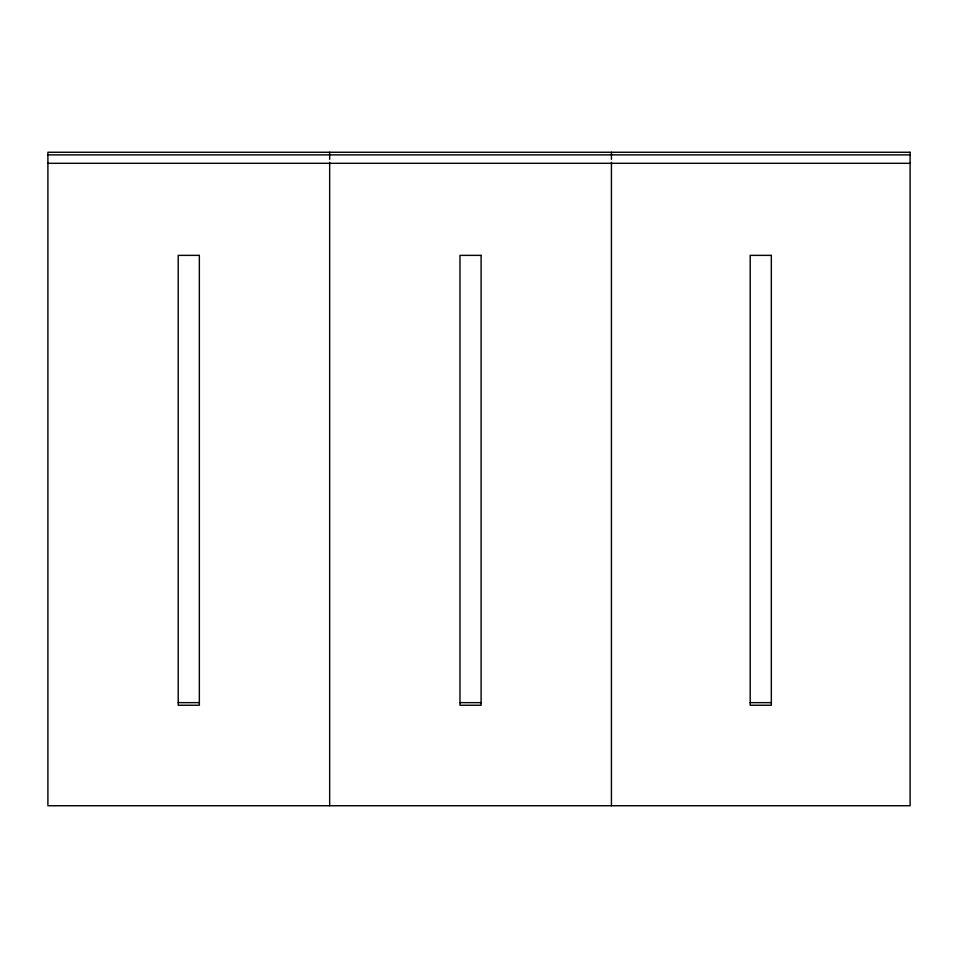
<?xml version="1.0" encoding="UTF-8"?>
<svg xmlns="http://www.w3.org/2000/svg" width="958" height="958" viewBox="0 0 958 958"><rect width="100%" height="100%" fill="white"/><g stroke="black" fill="none" stroke-linecap="round" stroke-linejoin="round"><path stroke-width="1.44" d="M47.9 154.873L910.1 154.873M47.9 163.315L910.1 163.315M178.212 702.633L199.348 702.633M459.984 702.633L481.108 702.633M750.198 702.633L771.334 702.633M611.432 152.262L611.432 159.351M611.432 162.345L611.432 805.738M329.66 152.262L329.66 159.351M329.66 162.345L329.66 805.738M910.1 152.262L47.9 152.262L47.9 805.738L910.1 805.738L910.1 152.262M199.348 255.367L178.212 255.367L178.212 705.244L199.348 705.244L199.348 255.367M481.108 255.367L459.984 255.367L459.984 705.244L481.108 705.244L481.108 255.367M771.334 255.367L750.198 255.367L750.198 705.244L771.334 705.244L771.334 255.367"/></g></svg>
